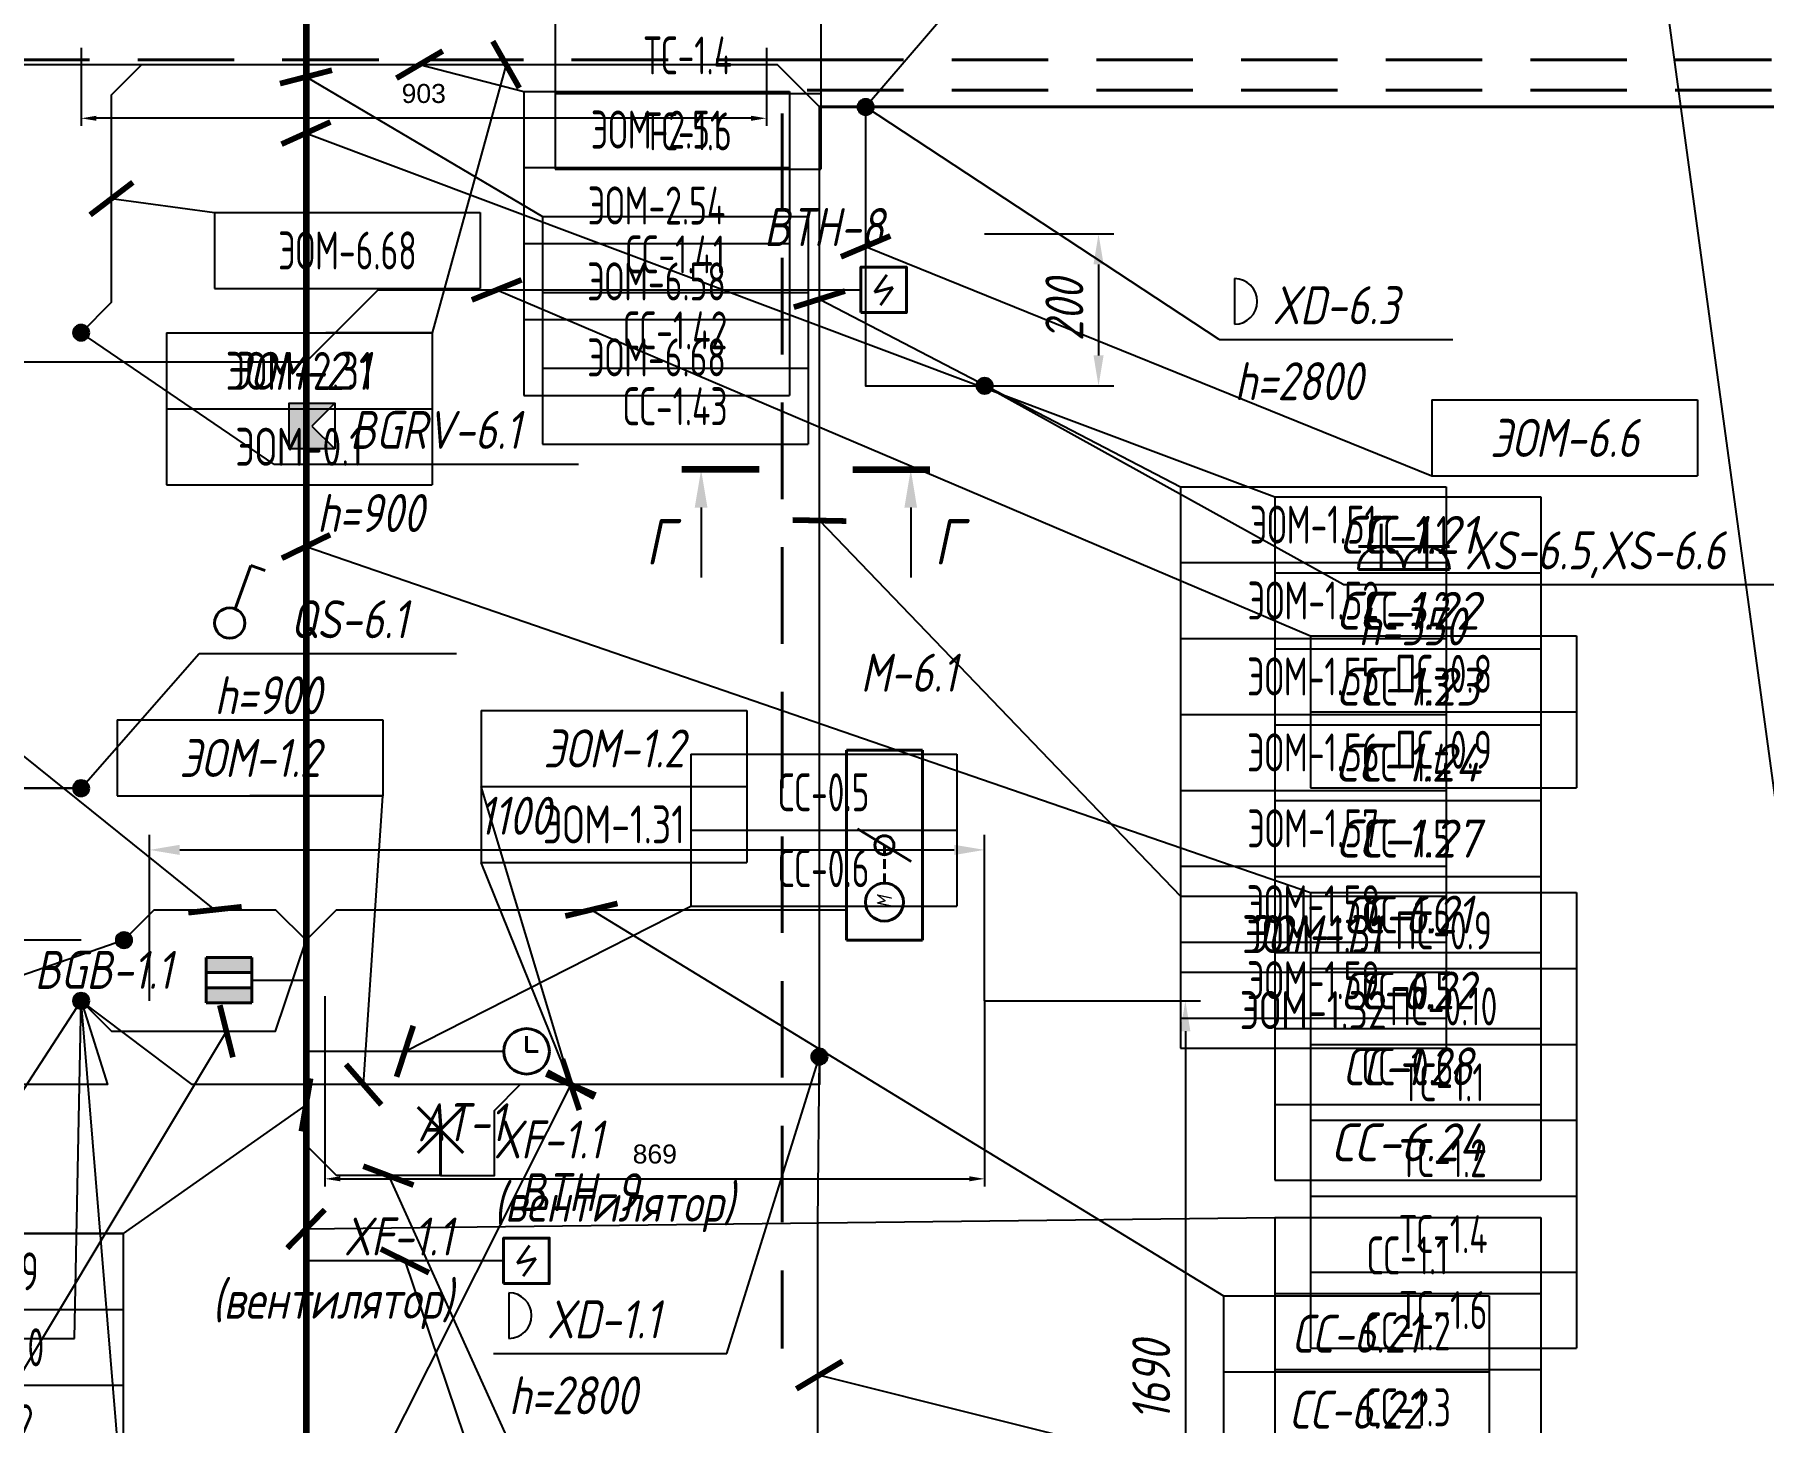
# Model space of a CAD drawing. Header units: millimetres. Extents: x -8189 to 16488, y -6763 to 17206.
# Drawn here: x 6650 to 8927, y 6955 to 8783 of the extents above; entities that cross this region are included whole.
import ezdxf
from ezdxf.enums import TextEntityAlignment as Align

# ---------------------------------------------------------------- set-up
doc = ezdxf.new("R2010")
doc.units = ezdxf.units.MM
doc.linetypes.add('DASHED', pattern=[19.05, 12.7, -6.35])
for name, color, linetype in [('02 Розетки', 7, 'Continuous'), ('03 Стационарное ЭО', 7, 'Continuous'), ('04 Освещение', 7, 'Continuous'), ('05 Слаботочка', 7, 'Continuous'), ('06 Авт-ка климата', 7, 'Continuous'), ('07 Авт-ка общая', 7, 'Continuous'), ('08 Пож. и техн. сигн.', 7, 'Continuous'), ('10 Привязка', 7, 'Continuous'), ('12 Трассы и коробки 220', 7, 'Continuous'), ('13 Трассы и коробки слаботочки', 7, 'Continuous'), ('14 Лотки', 7, 'Continuous')]:
    doc.layers.add(name, color=color, linetype=linetype)
doc.layers.add('11 Привязка размеры', color=7, linetype='Continuous', plot=False)
doc.styles.add('GOST typeA', font='GOST_A.TTF')
doc.styles.get("Standard").update_dxf_attribs({"font": 'arial.ttf'})
doc.styles.add('ГОСТ-ISOCPEUR', font='isocpeui.ttf', dxfattribs={"width": 0.8})
doc.linetypes.add('220V_LINE', pattern='A,0.2,-0.05,["~220V",Standard,S=0.1,R=0,X=0,Y=-0.05],-0.4,0.1', length=0.75)
doc.dimstyles.new('ISO-25', dxfattribs={"dimtxt": 2.5, "dimasz": 2.5, "dimexe": 1.25, "dimexo": 0.625, "dimtad": 1, "dimtxsty": 'Standard', "dimcen": 2.5, "dimadec": 0, "dimazin": 0, "dimtfac": 1, "dimtmove": 0, "dimatfit": 3, "dimfxl": 1, "dimarcsym": 0})

# ---------------------------------------------------------------- blocks, each defined once
blk = doc.blocks.new('*D72')
at = {"layer": '11 Привязка размеры', "color": 0, "lineweight": -2}
for p, q in [((7901.2, 7510.1), (8185.6, 7510.1)), ((8165.6, 7470.1), (8165.6, 5860.1)), ((7901.2, 5820.1), (8185.6, 5820.1))]:
    blk.add_line(p, q, dxfattribs=at)
at = {"layer": '11 Привязка размеры', "color": 0}
for points in [[(8172.2, 7470.1), (8158.9, 7470.1), (8165.6, 7510.1)], [(8158.9, 5860.1), (8172.2, 5860.1), (8165.6, 5820.1)]]:
    blk.add_solid(points, dxfattribs=at)
at = {"layer": 'Defpoints', "color": 0}
for p in [(7901.2, 7510.1), (7901.2, 5820.1), (8165.6, 5820.1)]:
    blk.add_point(p, dxfattribs=at)
at = {"layer": '11 Привязка размеры', "color": 0, "insert": (8120.6, 7010.1), "char_height": 50, "attachment_point": 5, "rotation": 90, "style": 'ГОСТ-ISOCPEUR'}
blk.add_mtext('1690', dxfattribs=at)
blk = doc.blocks.new('*D73')
at = {"layer": '11 Привязка размеры', "color": 0, "lineweight": -2}
for p, q in [((7901.2, 8520.1), (8071.2, 8520.1)), ((8051.2, 8480.1), (8051.2, 8360.1)), ((7901.2, 8320.1), (8071.2, 8320.1))]:
    blk.add_line(p, q, dxfattribs=at)
at = {"layer": '11 Привязка размеры', "color": 0}
for points in [[(8057.9, 8480.1), (8044.6, 8480.1), (8051.2, 8520.1)], [(8044.6, 8360.1), (8057.9, 8360.1), (8051.2, 8320.1)]]:
    blk.add_solid(points, dxfattribs=at)
at = {"layer": 'Defpoints', "color": 0}
for p in [(7901.2, 8520.1), (7901.2, 8320.1), (8051.2, 8320.1)]:
    blk.add_point(p, dxfattribs=at)
at = {"layer": '11 Привязка размеры', "color": 0, "insert": (8006.2, 8420.1), "char_height": 50, "attachment_point": 5, "rotation": 90, "style": 'ГОСТ-ISOCPEUR'}
blk.add_mtext('200', dxfattribs=at)
blk = doc.blocks.new('дроссель d100')
at = {"color": 0, "lineweight": -2}
for p, q in [((0, 0), (0, 100)), ((0, 100), (250, 100)), ((250, 100), (250, 0)), ((103.4, 14.7), (146.6, 85.3)), ((250, 0), (0, 0))]:
    blk.add_line(p, q, dxfattribs=at)
at = {"color": 0, "linetype": 'DASHED', "lineweight": -2}
blk.add_line((75, 50), (125, 50), dxfattribs=at)
at = {"color": 0, "lineweight": -2}
for centre, radius in [((50, 50), 25), ((125, 50), 12.5)]:
    blk.add_circle(centre, radius, dxfattribs=at)
at = {"color": 0, "lineweight": -2, "style": 'ГОСТ-ISOCPEUR', "width": 0.8}
blk.add_text('M', height=20, dxfattribs=at).set_placement((50, 50), align=Align.MIDDLE_CENTER)
blk = doc.blocks.new('дымовой')
at = {"color": 0, "lineweight": -2}
for p, q in [((-1.3, 2.5), (-2.11, 1.35)), ((-2.11, 1.35), (-0.89, 1.65)), ((-0.89, 1.65), (-1.71, 0.5))]:
    blk.add_line(p, q, dxfattribs=at)
blk.add_lwpolyline([(-3, 0), (-3, 3), (0, 3), (0, 0)], close=True, dxfattribs=at)
blk = doc.blocks.new('часы')
at = {"color": 0, "lineweight": -2}
for q in [(9893.5, 982.52), (9894.25, 981.52)]:
    blk.add_line((9893.5, 981.52), q, dxfattribs=at)
blk.add_circle((9893.5, 981.52), 1.5, dxfattribs=at)
blk = doc.blocks.new('геркон')
at = {"lineweight": -2}
for points in [[(3, 2), (3, 3), (0, 3), (0, 2)], [(3, 0), (3, 1), (0, 1), (0, 0)]]:
    blk.add_hatch(color=0, dxfattribs=at).paths.add_polyline_path(points)
at = {"color": 0, "lineweight": -2}
for p, q in [((0, 0), (0, 3)), ((0, 3), (3, 3)), ((3, 3), (3, 0)), ((0, 2), (3, 2)), ((0, 1), (3, 1)), ((3, 0), (0, 0))]:
    blk.add_line(p, q, dxfattribs=at)
blk = doc.blocks.new('стац. точка')
at = {"color": 0, "lineweight": -2}
for p, q in [((-1.5, 1.5), (1.5, -1.5)), ((1.5, 1.5), (-1.5, -1.5)), ((0, 0), (0, -3))]:
    blk.add_line(p, q, dxfattribs=at)
blk = doc.blocks.new('*D119')
at = {"layer": '11 Привязка размеры', "color": 0, "lineweight": -2}
for p, q in [((6801.2, 7510.1), (6801.2, 7728.9)), ((7901.2, 7510.1), (7901.2, 7728.9)), ((6841.2, 7708.9), (7861.2, 7708.9))]:
    blk.add_line(p, q, dxfattribs=at)
at = {"layer": '11 Привязка размеры', "color": 0}
for points in [[(6841.2, 7715.6), (6841.2, 7702.2), (6801.2, 7708.9)], [(7861.2, 7702.2), (7861.2, 7715.6), (7901.2, 7708.9)]]:
    blk.add_solid(points, dxfattribs=at)
at = {"layer": 'Defpoints', "color": 0}
for p in [(7901.2, 7708.9), (6801.2, 7510.1), (7901.2, 7510.1)]:
    blk.add_point(p, dxfattribs=at)
at = {"layer": '11 Привязка размеры', "color": 0, "insert": (7282.3, 7753.9), "char_height": 50, "attachment_point": 5, "style": 'ГОСТ-ISOCPEUR'}
blk.add_mtext('1100', dxfattribs=at)
blk = doc.blocks.new('кнопка 1')
at = {"color": 0, "lineweight": -2}
for p, q in [((0.35, 0.94), (1.39, 3.78)), ((1.39, 3.78), (2.34, 3.45))]:
    blk.add_line(p, q, dxfattribs=at)
blk.add_circle((0, 0), 1, dxfattribs=at)
blk = doc.blocks.new('розетка скрытая трехполюсная')
at = {"color": 0, "lineweight": -2}
for p, q in [((0, 0), (0, 3)), ((-1.5, 1.5), (1.5, 1.5)), ((-1.5, 0), (1.5, 0))]:
    blk.add_line(p, q, dxfattribs=at)
blk.add_arc((0, 0), 1.5, 0, 180, dxfattribs=at)
blk = doc.blocks.new('*D121')
at = {"layer": '11 Привязка размеры', "color": 0, "lineweight": -2}
for p, q in [((6711.2, 7790.1), (6558.7, 7790.1)), ((6578.7, 7750.1), (6578.7, 7630.1)), ((6711.2, 7590.1), (6558.7, 7590.1))]:
    blk.add_line(p, q, dxfattribs=at)
at = {"layer": '11 Привязка размеры', "color": 0}
for points in [[(6585.3, 7750.1), (6572, 7750.1), (6578.7, 7790.1)], [(6572, 7630.1), (6585.3, 7630.1), (6578.7, 7590.1)]]:
    blk.add_solid(points, dxfattribs=at)
at = {"layer": 'Defpoints', "color": 0}
for p in [(6711.2, 7790.1), (6578.7, 7590.1), (6711.2, 7590.1)]:
    blk.add_point(p, dxfattribs=at)
at = {"layer": '11 Привязка размеры', "color": 0, "insert": (6533.7, 7690.1), "char_height": 50, "attachment_point": 5, "rotation": 90, "style": 'ГОСТ-ISOCPEUR'}
blk.add_mtext('200', dxfattribs=at)
blk = doc.blocks.new('коробка коммутационная')
at = {"color": 0}
blk.add_line((0, 3), (0, 0), dxfattribs=at)
blk.add_arc((0, 1.5), 1.5, 270, 90, dxfattribs=at)
blk = doc.blocks.new('*T189')
at = {"layer": '02 Розетки', "color": 0, "lineweight": -2}
for p, q in [((0, 0), (350, 0)), ((0, 0), (0, -100)), ((350, 0), (350, -100)), ((0, -100), (350, -100))]:
    blk.add_line(p, q, dxfattribs=at)
at = {"layer": '02 Розетки', "color": 0, "insert": (175, -50), "char_height": 50, "width": 330, "attachment_point": 5, "style": 'ГОСТ-ISOCPEUR'}
blk.add_mtext('{ЭОМ-1.2}', dxfattribs=at)
blk = doc.blocks.new('*T190')
at = {"layer": '02 Розетки', "color": 0, "lineweight": -2}
for p, q in [((0, 0), (350, 0)), ((0, 0), (0, -100)), ((350, 0), (350, -100)), ((0, -100), (350, -100))]:
    blk.add_line(p, q, dxfattribs=at)
at = {"layer": '02 Розетки', "color": 0, "insert": (175, -50), "char_height": 50, "width": 330, "attachment_point": 5, "style": 'ГОСТ-ISOCPEUR'}
blk.add_mtext('{ЭОМ-1.2}', dxfattribs=at)
blk = doc.blocks.new('*T203')
at = {"layer": '02 Розетки', "color": 0, "lineweight": -2}
for p, q in [((0, 0), (350, 0)), ((0, 0), (0, -100)), ((350, 0), (350, -100)), ((0, -100), (350, -100))]:
    blk.add_line(p, q, dxfattribs=at)
at = {"layer": '02 Розетки', "color": 0, "insert": (175, -50), "char_height": 50, "width": 330, "attachment_point": 5, "style": 'ГОСТ-ISOCPEUR'}
blk.add_mtext('{ЭОМ-1.1}', dxfattribs=at)
blk = doc.blocks.new('*T204')
at = {"layer": '02 Розетки', "color": 0, "lineweight": -2}
for p, q in [((0, 0), (350, 0)), ((0, 0), (0, -100)), ((350, 0), (350, -100)), ((0, -100), (350, -100))]:
    blk.add_line(p, q, dxfattribs=at)
at = {"layer": '02 Розетки', "color": 0, "insert": (175, -50), "char_height": 50, "width": 330, "attachment_point": 5, "style": 'ГОСТ-ISOCPEUR'}
blk.add_mtext('ЭОМ-2.1', dxfattribs=at)
blk = doc.blocks.new('*T227')
at = {"layer": '02 Розетки', "color": 0, "lineweight": -2}
for p, q in [((0, 0), (350, 0)), ((0, 0), (0, -100)), ((350, 0), (350, -100)), ((0, -100), (350, -100))]:
    blk.add_line(p, q, dxfattribs=at)
at = {"layer": '02 Розетки', "color": 0, "insert": (175, -50), "char_height": 50, "width": 330, "attachment_point": 5, "style": 'ГОСТ-ISOCPEUR'}
blk.add_mtext('{ЭОМ-6.6}', dxfattribs=at)
blk = doc.blocks.new('*T257')
at = {"layer": '03 Стационарное ЭО', "color": 0, "lineweight": -2}
for p, q in [((0, 0), (350, 0)), ((0, 0), (0, -100)), ((350, 0), (350, -100)), ((0, -100), (350, -100))]:
    blk.add_line(p, q, dxfattribs=at)
at = {"layer": '03 Стационарное ЭО', "color": 0, "insert": (175, -50), "char_height": 50, "width": 330, "attachment_point": 5, "style": 'GOST typeA'}
blk.add_mtext('{\\W0.9;ЭОМ-1.31}', dxfattribs=at)
blk = doc.blocks.new('*T271')
at = {"layer": '03 Стационарное ЭО', "color": 0, "lineweight": -2}
for p, q in [((0, 0), (350, 0)), ((0, 0), (0, -200)), ((350, 0), (350, -200)), ((0, -100), (350, -100)), ((0, -200), (350, -200))]:
    blk.add_line(p, q, dxfattribs=at)
at = {"layer": '03 Стационарное ЭО', "color": 0, "char_height": 50, "width": 330, "attachment_point": 5, "style": 'GOST typeA'}
for s, insert in [('{\\W0.9;ЭОМ-1.31}', (175, -50)), ('{\\W0.9;ЭОМ-1.32}', (175, -150))]:
    blk.add_mtext(s, dxfattribs=dict(at, insert=insert))
blk = doc.blocks.new('*T272')
at = {"layer": '03 Стационарное ЭО', "color": 0, "lineweight": -2}
for p, q in [((0, 0), (350, 0)), ((0, 0), (0, -200)), ((350, 0), (350, -200)), ((0, -100), (350, -100)), ((0, -200), (350, -200))]:
    blk.add_line(p, q, dxfattribs=at)
at = {"layer": '03 Стационарное ЭО', "color": 0, "char_height": 50, "width": 330, "attachment_point": 5, "style": 'GOST typeA'}
for s, insert in [('{\\W0.9;ЭОМ-2.31}', (175, -50)), ('{\\W0.9;ЭОМ-0.1}', (175, -150))]:
    blk.add_mtext(s, dxfattribs=dict(at, insert=insert))
blk = doc.blocks.new('*T337')
at = {"layer": '04 Освещение', "color": 0, "lineweight": -2}
for p, q in [((0, 0), (350, 0)), ((0, 0), (0, -700)), ((350, 0), (350, -700)), ((0, -100), (350, -100)), ((0, -200), (350, -200)), ((0, -300), (350, -300)), ((0, -400), (350, -400)), ((0, -500), (350, -500)), ((0, -600), (350, -600)), ((0, -700), (350, -700))]:
    blk.add_line(p, q, dxfattribs=at)
at = {"layer": '04 Освещение', "color": 0, "char_height": 50, "width": 330, "attachment_point": 5, "style": 'GOST typeA'}
for s, insert in [('{\\W0.8;ЭОМ-1.51}', (175, -50)), ('{\\W0.8;ЭОМ-1.52}', (175, -150)), ('{\\W0.8;ЭОМ-1.55}', (175, -250)), ('{\\W0.8;ЭОМ-1.56}', (175, -350)), ('{\\W0.8;ЭОМ-1.57}', (175, -450)), ('{\\W0.8;ЭОМ-1.58}', (175, -550)), ('{\\W0.8;ЭОМ-1.59}', (175, -650))]:
    blk.add_mtext(s, dxfattribs=dict(at, insert=insert))
blk = doc.blocks.new('*T338')
at = {"layer": '04 Освещение', "color": 0, "lineweight": -2}
for p, q in [((0, 0), (350, 0)), ((0, 0), (0, -400)), ((350, 0), (350, -400)), ((0, -100), (350, -100)), ((0, -200), (350, -200)), ((0, -300), (350, -300)), ((0, -400), (350, -400))]:
    blk.add_line(p, q, dxfattribs=at)
at = {"layer": '04 Освещение', "color": 0, "char_height": 50, "width": 330, "attachment_point": 5, "style": 'GOST typeA'}
for s, insert in [('{\\W0.8;ЭОМ-2.51}', (175, -50)), ('{\\W0.8;ЭОМ-2.54}', (175, -150)), ('{\\W0.8;ЭОМ-6.58}', (175, -250)), ('{\\W0.8;ЭОМ-6.68}', (175, -350))]:
    blk.add_mtext(s, dxfattribs=dict(at, insert=insert))
blk = doc.blocks.new('Охранный датчик')
blk.add_hatch(color=0).paths.add_polyline_path([(3, 3), (0, 3), (0, 0), (3, 0), (1.5, 1.5)])
at = {"color": 0}
for p, q in [((3, 3), (1.5, 1.5)), ((1.5, 1.5), (3, 0))]:
    blk.add_line(p, q, dxfattribs=at)
blk.add_lwpolyline([(3, 0), (0, 0), (0, 3), (3, 3)], close=True, dxfattribs=at)
blk = doc.blocks.new('*T429')
at = {"layer": '04 Освещение', "color": 0, "lineweight": -2}
for p, q in [((0, 0), (350, 0)), ((0, 0), (0, -100)), ((350, 0), (350, -100)), ((0, -100), (350, -100))]:
    blk.add_line(p, q, dxfattribs=at)
at = {"layer": '04 Освещение', "color": 0, "insert": (175, -50), "char_height": 50, "width": 330, "attachment_point": 5, "style": 'GOST typeA'}
blk.add_mtext('{\\W0.8;ЭОМ-6.68}', dxfattribs=at)
blk = doc.blocks.new('*T445')
at = {"layer": '07 Авт-ка общая', "color": 0, "lineweight": -2}
for p, q in [((0, 0), (350, 0)), ((0, 0), (0, -300)), ((350, 0), (350, -300)), ((0, -100), (350, -100)), ((0, -200), (350, -200)), ((0, -300), (350, -300))]:
    blk.add_line(p, q, dxfattribs=at)
at = {"layer": '07 Авт-ка общая', "color": 0, "char_height": 50, "width": 330, "attachment_point": 5, "style": 'GOST typeA'}
for s, insert in [('{\\W0.8;СС-1.41}', (175, -50)), ('{\\W0.8;СС-1.42}', (175, -150)), ('{\\W0.8;СС-1.43}', (175, -250))]:
    blk.add_mtext(s, dxfattribs=dict(at, insert=insert))
blk = doc.blocks.new('*T521')
at = {"layer": '06 Авт-ка климата', "color": 0, "lineweight": -2}
for p, q in [((0, 0), (350, 0)), ((0, 0), (0, -900)), ((350, 0), (350, -900)), ((0, -100), (350, -100)), ((0, -200), (350, -200)), ((0, -300), (350, -300)), ((0, -400), (350, -400)), ((0, -500), (350, -500)), ((0, -600), (350, -600)), ((0, -700), (350, -700)), ((0, -800), (350, -800)), ((0, -900), (350, -900))]:
    blk.add_line(p, q, dxfattribs=at)
at = {"layer": '06 Авт-ка климата', "color": 0, "char_height": 50, "width": 330, "attachment_point": 5, "style": 'ГОСТ-ISOCPEUR'}
for s, insert in [('{\\W0.9;СС-1.21}', (175, -50)), ('{\\W0.9;СС-1.22}', (175, -150)), ('{\\W0.9;СС-1.23}', (175, -250)), ('{\\W0.9;СС-1.24}', (175, -350)), ('{\\W0.9;СС-1.27}', (175, -450)), ('{СС-6.21}', (175, -550)), ('{СС-6.22}', (175, -650)), ('{СС-1.28}', (175, -750)), ('{\\W0.9;СС-6.24}', (175, -850))]:
    blk.add_mtext(s, dxfattribs=dict(at, insert=insert))
blk = doc.blocks.new('*T602')
at = {"layer": '06 Авт-ка климата', "color": 0, "lineweight": -2}
for p, q in [((0, 0), (350, 0)), ((0, 0), (0, -200)), ((350, 0), (350, -200)), ((0, -100), (350, -100)), ((0, -200), (350, -200))]:
    blk.add_line(p, q, dxfattribs=at)
at = {"layer": '06 Авт-ка климата', "color": 0, "char_height": 50, "width": 330, "attachment_point": 5, "style": 'ГОСТ-ISOCPEUR'}
for s, insert in [('{СС-6.21}', (175, -50)), ('{СС-6.22}', (175, -150))]:
    blk.add_mtext(s, dxfattribs=dict(at, insert=insert))
blk = doc.blocks.new('*T622')
at = {"layer": '05 Слаботочка', "color": 0, "lineweight": -2}
for p, q in [((0, 0), (350, 0)), ((0, 0), (0, -800)), ((350, 0), (350, -800)), ((0, -100), (350, -100)), ((0, -200), (350, -200)), ((0, -300), (350, -300)), ((0, -400), (350, -400)), ((0, -500), (350, -500)), ((0, -600), (350, -600)), ((0, -700), (350, -700)), ((0, -800), (350, -800))]:
    blk.add_line(p, q, dxfattribs=at)
at = {"layer": '05 Слаботочка', "color": 0, "char_height": 50, "width": 330, "attachment_point": 5, "style": 'GOST typeA'}
for s, insert in [('{\\W0.8;СС-1.1}', (175, -50)), ('{\\W0.8;СС-1.2}', (175, -150)), ('{\\W0.8;СС-1.3}', (175, -250)), ('{\\W0.8;СС-1.4}', (175, -350)), ('{\\W0.8;СС-1.5}', (175, -450)), ('{\\W0.8;СС-1.6}', (175, -550)), ('{\\W0.8;СС-0.5}', (175, -650)), ('{\\W0.8;СС-0.6}', (175, -750))]:
    blk.add_mtext(s, dxfattribs=dict(at, insert=insert))
blk = doc.blocks.new('*T623')
at = {"layer": '05 Слаботочка', "color": 0, "lineweight": -2}
for p, q in [((0, 0), (350, 0)), ((0, 0), (0, -600)), ((350, 0), (350, -600)), ((0, -100), (350, -100)), ((0, -200), (350, -200)), ((0, -300), (350, -300)), ((0, -400), (350, -400)), ((0, -500), (350, -500)), ((0, -600), (350, -600))]:
    blk.add_line(p, q, dxfattribs=at)
at = {"layer": '05 Слаботочка', "color": 0, "char_height": 50, "width": 330, "attachment_point": 5, "style": 'GOST typeA'}
for s, insert in [('{\\W0.8;СС-1.1}', (175, -50)), ('{\\W0.8;СС-1.2}', (175, -150)), ('{\\W0.8;СС-1.3}', (175, -250)), ('{\\W0.8;СС-1.4}', (175, -350)), ('{\\W0.8;СС-1.5}', (175, -450)), ('{\\W0.8;СС-1.6}', (175, -550))]:
    blk.add_mtext(s, dxfattribs=dict(at, insert=insert))
blk = doc.blocks.new('*T674')
at = {"layer": '05 Слаботочка', "color": 0, "lineweight": -2}
for p, q in [((0, 0), (350, 0)), ((0, 0), (0, -200)), ((350, 0), (350, -200)), ((0, -100), (350, -100)), ((0, -200), (350, -200))]:
    blk.add_line(p, q, dxfattribs=at)
at = {"layer": '05 Слаботочка', "color": 0, "char_height": 50, "width": 330, "attachment_point": 5, "style": 'GOST typeA'}
for s, insert in [('{\\W0.8;СС-0.5}', (175, -50)), ('{\\W0.8;СС-0.6}', (175, -150))]:
    blk.add_mtext(s, dxfattribs=dict(at, insert=insert))
blk = doc.blocks.new('*T707')
at = {"layer": '08 Пож. и техн. сигн.', "color": 0, "lineweight": -2}
for p, q in [((0, 0), (350, 0)), ((0, 0), (0, -500)), ((350, 0), (350, -500)), ((0, -100), (350, -100)), ((0, -200), (350, -200)), ((0, -300), (350, -300)), ((0, -400), (350, -400)), ((0, -500), (350, -500))]:
    blk.add_line(p, q, dxfattribs=at)
at = {"layer": '08 Пож. и техн. сигн.', "color": 0, "char_height": 50, "width": 330, "attachment_point": 5, "style": 'GOST typeA'}
for s, insert in [('{\\W0.8;ПС-0.10}', (175, -50)), ('{\\W0.8;ТС-1.1}', (175, -150)), ('{\\W0.8;ТС-1.2}', (175, -250)), ('{\\W0.8;ТС-1.4}', (175, -350)), ('{\\W0.8;ТС-1.6}', (175, -450))]:
    blk.add_mtext(s, dxfattribs=dict(at, insert=insert))
blk = doc.blocks.new('*T756')
at = {"layer": '08 Пож. и техн. сигн.', "color": 0, "lineweight": -2}
for p, q in [((0, 0), (350, 0)), ((0, 0), (0, -200)), ((350, 0), (350, -200)), ((0, -100), (350, -100)), ((0, -200), (350, -200))]:
    blk.add_line(p, q, dxfattribs=at)
at = {"layer": '08 Пож. и техн. сигн.', "color": 0, "char_height": 50, "width": 330, "attachment_point": 5, "style": 'GOST typeA'}
for s, insert in [('{\\W0.8;ПС-0.8}', (175, -50)), ('{\\W0.8;ПС-0.9}', (175, -150))]:
    blk.add_mtext(s, dxfattribs=dict(at, insert=insert))
blk = doc.blocks.new('*T757')
at = {"layer": '08 Пож. и техн. сигн.', "color": 0, "lineweight": -2}
for p, q in [((0, 0), (350, 0)), ((0, 0), (0, -600)), ((350, 0), (350, -600)), ((0, -100), (350, -100)), ((0, -200), (350, -200)), ((0, -300), (350, -300)), ((0, -400), (350, -400)), ((0, -500), (350, -500)), ((0, -600), (350, -600))]:
    blk.add_line(p, q, dxfattribs=at)
at = {"layer": '08 Пож. и техн. сигн.', "color": 0, "char_height": 50, "width": 330, "attachment_point": 5, "style": 'GOST typeA'}
for s, insert in [('{\\W0.8;ПС-0.9}', (175, -50)), ('{\\W0.8;ПС-0.10}', (175, -150)), ('{\\W0.8;ТС-1.1}', (175, -250)), ('{\\W0.8;ТС-1.2}', (175, -350)), ('{\\W0.8;ТС-1.4}', (175, -450)), ('{\\W0.8;ТС-1.6}', (175, -550))]:
    blk.add_mtext(s, dxfattribs=dict(at, insert=insert))
blk = doc.blocks.new('*T758')
at = {"layer": '08 Пож. и техн. сигн.', "color": 0, "lineweight": -2}
for p, q in [((0, 0), (350, 0)), ((0, 0), (0, -500)), ((350, 0), (350, -500)), ((0, -100), (350, -100)), ((0, -200), (350, -200)), ((0, -300), (350, -300)), ((0, -400), (350, -400)), ((0, -500), (350, -500))]:
    blk.add_line(p, q, dxfattribs=at)
at = {"layer": '08 Пож. и техн. сигн.', "color": 0, "char_height": 50, "width": 330, "attachment_point": 5, "style": 'GOST typeA'}
for s, insert in [('{\\W0.8;ПС-0.9}', (175, -50)), ('{\\W0.8;ПС-0.10}', (175, -150)), ('{\\W0.8;ТС-1.2}', (175, -250)), ('{\\W0.8;ТС-1.4}', (175, -350)), ('{\\W0.8;ТС-1.6}', (175, -450))]:
    blk.add_mtext(s, dxfattribs=dict(at, insert=insert))
blk = doc.blocks.new('*D802')
at = {"layer": '14 Лотки', "color": 0, "lineweight": -2}
for p, q in [((6711.2, 8765.1), (6711.2, 8662.5)), ((7613.7, 8765.1), (7613.7, 8662.5)), ((7593.7, 8672.5), (6731.2, 8672.5))]:
    blk.add_line(p, q, dxfattribs=at)
at = {"layer": '14 Лотки', "color": 0}
for points in [[(6731.2, 8675.8), (6731.2, 8669.2), (6711.2, 8672.5)], [(7593.7, 8669.2), (7593.7, 8675.8), (7613.7, 8672.5)]]:
    blk.add_solid(points, dxfattribs=at)
at = {"layer": 'Defpoints', "color": 0}
for p in [(6711.2, 8765.1), (7613.7, 8765.1), (6711.2, 8672.5)]:
    blk.add_point(p, dxfattribs=at)
at = {"layer": '14 Лотки', "color": 0, "insert": (7162.5, 8705), "char_height": 25, "attachment_point": 5}
blk.add_mtext('903', dxfattribs=at)
blk = doc.blocks.new('*D821')
at = {"layer": '14 Лотки', "color": 0, "lineweight": -2}
for p, q in [((7032.4, 7516.2), (7032.4, 7265.7)), ((7901.2, 7510.1), (7901.2, 7265.7)), ((7052.4, 7275.7), (7881.2, 7275.7))]:
    blk.add_line(p, q, dxfattribs=at)
at = {"layer": '14 Лотки', "color": 0}
for points in [[(7052.4, 7279), (7052.4, 7272.4), (7032.4, 7275.7)], [(7881.2, 7272.4), (7881.2, 7279), (7901.2, 7275.7)]]:
    blk.add_solid(points, dxfattribs=at)
at = {"layer": 'Defpoints', "color": 0}
for p in [(7032.4, 7516.2), (7901.2, 7510.1), (7901.2, 7275.7)]:
    blk.add_point(p, dxfattribs=at)
at = {"layer": '14 Лотки', "color": 0, "insert": (7466.8, 7308.2), "char_height": 25, "attachment_point": 5}
blk.add_mtext('869', dxfattribs=at)

msp = doc.modelspace()

# ---------------------------------------------------------------- hatches: boundary and pattern name
at = {"layer": '02 Розетки'}
msp.add_hatch(color=256, dxfattribs=at).paths.add_polyline_path([(7891.2, 8320.1, 1), (7911.2, 8320.1, 1)])
at = {"layer": '04 Освещение'}
for points in [[(6701.2, 8390.1, 1), (6721.2, 8390.1, 1)], [(6701.2, 7790.1, 1), (6721.2, 7790.1, 1)]]:
    msp.add_hatch(color=256, dxfattribs=at).paths.add_polyline_path(points)
at = {"layer": '06 Авт-ка климата'}
msp.add_hatch(color=256, dxfattribs=at).paths.add_polyline_path([(6757.6, 7590.1, 1), (6777.6, 7590.1, 1)])
at = {"layer": '10 Привязка'}
msp.add_hatch(color=256, dxfattribs=at).paths.add_polyline_path([(6701.2, 7510.1, 1), (6721.2, 7510.1, 1)])
at = {"layer": '12 Трассы и коробки 220'}
for points in [[(7734.5, 8687.4, 1), (7754.5, 8687.4, 1)], [(7673.6, 7436.6, 1), (7693.6, 7436.6, 1)]]:
    msp.add_hatch(color=256, dxfattribs=at).paths.add_polyline_path(points)

# ---------------------------------------------------------------- linework, layer by layer
at = {"layer": '02 Розетки'}
for q in [(7901.2, 8320.1), (9003.4, 8058.4)]:
    msp.add_line((8373.4, 8058.4), q, dxfattribs=at)
at = {"layer": '02 Розетки', "linetype": '220V_LINE', "ltscale": 200, "flags": 128}
msp.add_lwpolyline([(7744.5, 8687.4), (7744.5, 8320.1), (7901.2, 8320.1)], dxfattribs=at)
at = {"layer": '02 Розетки', "lineweight": 40}
msp.add_circle((7901.2, 8320.1), 10, dxfattribs=at)
at = {"layer": '03 Стационарное ЭО', "color": 7, "linetype": '220V_LINE', "ltscale": 200, "flags": 128}
msp.add_lwpolyline([(7184.5, 7279.9), (7255.5, 7279.9), (7255.5, 7365.6), (7289.3, 7399.8)], dxfattribs=at)
at = {"layer": '04 Освещение'}
for p, q in [((6965.2, 8217.1), (6711.2, 8390.1)), ((6965.2, 8217.1), (7366.3, 8217.1)), ((6711.2, 7790.1), (6866.9, 7967.7)), ((6866.9, 7967.7), (7205.7, 7967.7)), ((6702.6, 7065.6), (6711.2, 7510.1)), ((6272.6, 7065.6), (6702.6, 7065.6))]:
    msp.add_line(p, q, dxfattribs=at)
at = {"layer": '04 Освещение', "linetype": '220V_LINE', "ltscale": 200, "flags": 128}
for points in [[(6711.2, 8390.1), (6751.2, 8430.1), (6751.2, 8703.2), (6791.2, 8743.2)], [(6631.2, 7990.4), (6591.2, 7877.3), (6591.2, 7790.1), (6711.2, 7790.1)]]:
    msp.add_lwpolyline(points, dxfattribs=at)
at = {"layer": '04 Освещение', "lineweight": 40}
for centre in [(6711.2, 8390.1), (6711.2, 7790.1)]:
    msp.add_circle(centre, 10, dxfattribs=at)
at = {"layer": '05 Слаботочка'}
msp.add_lwpolyline([(7268, 7443.6), (7007.4, 7443.6)], dxfattribs=at)
at = {"layer": '06 Авт-ка климата'}
for p, q in [((6767.6, 7590.1), (5894, 7288)), ((6539.6, 7245.8), (6711.2, 7510.1))]:
    msp.add_line(p, q, dxfattribs=at)
at = {"layer": '06 Авт-ка климата', "linetype": 'DASHED', "lineweight": 40, "ltscale": 10}
msp.add_lwpolyline([(13128.5, 8749.7), (7674.7, 8749.7), (6536.9, 8749.7)], dxfattribs=at)
at = {"layer": '06 Авт-ка климата', "linetype": 'DASHED', "lineweight": 40, "ltscale": 10, "flags": 128}
msp.add_lwpolyline([(13128.5, 8709.7), (7634.7, 8709.7), (7634.7, 7052)], dxfattribs=at)
at = {"layer": '06 Авт-ка климата'}
for points in [[(6767.6, 7590.1), (6807.6, 7630.1), (6967.4, 7630.1), (7007.4, 7590.1)], [(7007.4, 7590.1), (7047.4, 7630.1), (7719.2, 7630.1)], [(6711.2, 7510.1), (6751.2, 7470.1), (6967.4, 7470.1), (6967.4, 7470.1), (7007.4, 7590.1)], [(7184.5, 7279.9), (7047.4, 7279.9), (7007.4, 7319.9)]]:
    msp.add_lwpolyline(points, dxfattribs=at)
at = {"layer": '06 Авт-ка климата', "lineweight": 40}
msp.add_circle((6767.6, 7590.1), 10, dxfattribs=at)
at = {"layer": '08 Пож. и техн. сигн.'}
msp.add_line((6936, 7537.4), (7007.4, 7537.4), dxfattribs=at)
at = {"layer": '08 Пож. и техн. сигн.', "color": 1}
for points in [[(7007.4, 8351.6), (7102.3, 8446.5), (7738.2, 8446.5)], [(5787.8, 8351.6), (7007.4, 8351.6)], [(7267.7, 7167.7), (7007.4, 7167.7)]]:
    msp.add_lwpolyline(points, dxfattribs=at)
at = {"layer": '10 Привязка', "lineweight": 40}
msp.add_circle((6711.2, 7510.1), 10, dxfattribs=at)
at = {"layer": '12 Трассы и коробки 220'}
for p, q in [((8210.3, 8381.3), (7744.5, 8687.4)), ((8210.3, 8381.3), (8517.7, 8381.3)), ((7527.8, 8159.8), (7527.8, 8067.7)), ((7803.9, 8159.8), (7803.9, 8067.7)), ((6765.7, 6852.1), (6711.2, 7510.1)), ((7561.8, 7045.6), (7683.6, 7436.6)), ((7254.5, 7045.6), (7561.8, 7045.6))]:
    msp.add_line(p, q, dxfattribs=at)
at = {"layer": '12 Трассы и коробки 220', "lineweight": 100}
for p, q in [((7604.2, 8209.8), (7502.6, 8209.8)), ((7727.5, 8209.8), (7829, 8209.8))]:
    msp.add_line(p, q, dxfattribs=at)
at = {"layer": '12 Трассы и коробки 220', "linetype": '220V_LINE', "ltscale": 200, "flags": 128}
for points in [[(7744.5, 8687.4), (7851.2, 8812.1), (7851.3, 9750.1), (7591.1, 9750.1)], [(6631.2, 8743.2), (7627.9, 8743.2), (7683.6, 8687.4)], [(7683.6, 7436.6), (7683.6, 7436.6), (7683.6, 8687.4)], [(6711.2, 7510.1), (6745.9, 7399.8), (4519.6, 7399.8), (4519.6, 5792.7), (4451.2, 5765.1)], [(7683.6, 7436.6), (7683.6, 7399.8), (6857.4, 7399.8), (6711.2, 7510.1)], [(7681.7, 6510.2), (7681.7, 7218.1), (7683.6, 7436.6)]]:
    msp.add_lwpolyline(points, dxfattribs=at)
at = {"layer": '12 Трассы и коробки 220', "linetype": '220V_LINE', "lineweight": 40, "ltscale": 200, "flags": 128}
msp.add_lwpolyline([(13079.2, 8687.4), (7683.6, 8687.4)], dxfattribs=at)
at = {"layer": '12 Трассы и коробки 220', "lineweight": 40}
for centre in [(7744.5, 8687.4), (7683.6, 7436.6)]:
    msp.add_circle(centre, 10, dxfattribs=at)
at = {"layer": '12 Трассы и коробки 220'}
for points in [[(7519.4, 8159.8), (7527.8, 8209.8), (7536.1, 8159.8)], [(7812.2, 8159.8), (7803.9, 8209.8), (7795.5, 8159.8)]]:
    msp.add_solid(points, dxfattribs=at)
at = {"layer": '13 Трассы и коробки слаботочки', "lineweight": 100}
msp.add_lwpolyline([(7007.4, 9570.1), (7007.4, 2946.3)], dxfattribs=at)

# ---------------------------------------------------------------- block references
for name, p in [('*T707', (7335.5, 9105.3)), ('*T338', (7294.1, 8707.6)), ('*T429', (6887, 8548.4)), ('*T445', (7318.9, 8543.2)), ('*T204', (6823.5, 8389.8)), ('*T272', (6823.5, 8389.8)), ('*T227', (8490.1, 8301.5)), ('*T337', (8159.1, 8187.3)), ('*T521', (8283.6, 8173.8)), ('*T622', (8283.6, 8173.8)), ('*T756', (8330.6, 7990.8)), ('*T190', (6758.6, 7880)), ('*T189', (7238, 7892.5)), ('*T674', (7514.4, 7834.8)), ('*T257', (7238, 7792.5)), ('*T757', (8330.6, 7652.8)), ('*T203', (8159.1, 7647.9)), ('*T271', (8159.1, 7647.9)), ('*T623', (8283.6, 7224.7)), ('*T758', (6416.7, 7203.8)), ('*T602', (8215.8, 7121.6))]:
    msp.add_blockref(name, p)
at = {"layer": '02 Розетки', "color": 1, "lineweight": 40, "xscale": 20, "yscale": 20, "zscale": 20}
for p in [(8423.4, 8078.4), (8483.4, 8078.4)]:
    msp.add_blockref('розетка скрытая трехполюсная', p, dxfattribs=at)
at = {"layer": '03 Стационарное ЭО', "color": 5, "lineweight": 40, "xscale": 20, "yscale": 20, "zscale": 20}
msp.add_blockref('стац. точка', (7184.5, 7339.9), dxfattribs=at)
at = {"layer": '04 Освещение', "color": 1, "lineweight": 40, "xscale": 20, "yscale": 20, "zscale": 20}
msp.add_blockref('Охранный датчик', (6985.2, 8237.1), dxfattribs=at)
at = {"layer": '04 Освещение', "color": 3, "lineweight": 40, "xscale": 20, "yscale": 20, "zscale": 20}
msp.add_blockref('кнопка 1', (6906.9, 8007.7), dxfattribs=at)
at = {"layer": '05 Слаботочка', "color": 5, "lineweight": 40, "xscale": 20, "yscale": 20, "zscale": 20}
msp.add_blockref('часы', (-190572, -12186.8), dxfattribs=at)
at = {"layer": '06 Авт-ка климата', "lineweight": 40, "rotation": 90}
msp.add_blockref('дроссель d100', (7819.2, 7590.1), dxfattribs=at)
at = {"layer": '06 Авт-ка климата', "color": 5, "lineweight": 40, "xscale": 20, "yscale": 20, "zscale": 20}
msp.add_blockref('стац. точка', (7184.5, 7339.9), dxfattribs=at)
at = {"layer": '08 Пож. и техн. сигн.', "color": 1, "lineweight": 40, "xscale": 20, "yscale": 20, "zscale": 20}
for p in [(7798.2, 8416.5), (7327.7, 7137.7)]:
    msp.add_blockref('дымовой', p, dxfattribs=at)
at = {"layer": '08 Пож. и техн. сигн.', "lineweight": 40, "xscale": 20, "yscale": 20, "zscale": 20}
msp.add_blockref('геркон', (6876, 7507.4), dxfattribs=at)
at = {"layer": '12 Трассы и коробки 220', "xscale": 20, "yscale": 20, "zscale": 20}
for p in [(8230.3, 8401.3), (7274.5, 7065.6)]:
    msp.add_blockref('коробка коммутационная', p, dxfattribs=at)

# ---------------------------------------------------------------- texts
at = {"layer": '02 Розетки', "linetype": 'Continuous', "style": 'ГОСТ-ISOCPEUR', "width": 0.8}
for s, p in [('XS-6.5,XS-6.6', (8533.4, 8078.4)), ('h=350', (8393.4, 7978.3))]:
    msp.add_text(s, height=50, dxfattribs=at).set_placement(p)
at = {"layer": '03 Стационарное ЭО', "color": 7, "linetype": 'Continuous', "insert": (6127.7, 7151.3), "char_height": 50, "attachment_point": 4, "style": 'ГОСТ-ISOCPEUR'}
msp.add_mtext_dynamic_manual_height_columns('{\\pxqr;XF-1.1\\P(вентилятор)}', width=1073.174, gutter_width=1073.2, heights=[446.2], dxfattribs=at)
at = {"layer": '04 Освещение', "linetype": 'Continuous', "style": 'ГОСТ-ISOCPEUR', "width": 0.8}
for s, p in [('BGRV-6.1', (7065.2, 8237.1)), ('QS-6.1', (6986.9, 7987.7)), ('h=900', (6886.9, 7887.6))]:
    msp.add_text(s, height=50, dxfattribs=at).set_placement(p)
msp.add_text('h=900', height=50, dxfattribs=at).set_placement((7162.8, 8127.6), align=Align.RIGHT)
at = {"layer": '05 Слаботочка', "linetype": 'Continuous', "style": 'ГОСТ-ISOCPEUR', "width": 0.8}
msp.add_text('AT-1', height=50, dxfattribs=at).set_placement((7269.3, 7325.2), align=Align.RIGHT)
at = {"layer": '06 Авт-ка климата', "linetype": 'Continuous', "style": 'ГОСТ-ISOCPEUR', "width": 0.8}
msp.add_text('M-6.1', height=50, dxfattribs=at).set_placement((7865.1, 7917.3), align=Align.RIGHT)
at = {"layer": '06 Авт-ка климата', "color": 7, "linetype": 'Continuous', "insert": (7254.5, 7352.5), "char_height": 50, "attachment_point": 1, "style": 'ГОСТ-ISOCPEUR'}
msp.add_mtext_dynamic_manual_height_columns('{\\pxql;XF-1.1\\P(вентилятор)}', width=502.515, gutter_width=1073.2, heights=[446.2], dxfattribs=at)
at = {"layer": '08 Пож. и техн. сигн.', "linetype": 'Continuous', "style": 'ГОСТ-ISOCPEUR', "width": 0.8}
for s, p in [('BTH-8', (7768.3, 8504.3)), ('BGB-1.1', (6831.3, 7525.9)), ('BTH-9', (7444.9, 7233.1))]:
    msp.add_text(s, height=50, dxfattribs=at).set_placement(p, align=Align.RIGHT)
at = {"layer": '12 Трассы и коробки 220', "linetype": 'Continuous', "style": 'ГОСТ-ISOCPEUR', "width": 0.8}
for s, height, p in [('XD-6.3', 50, (8280.3, 8401.3)), ('h=2800', 50, (8230.3, 8301.2)), ('Г', 60, (7455.1, 8084.8)), ('Г', 60, (7835, 8084.8)), ('XD-1.1', 50, (7324.5, 7065.6)), ('h=2800', 50, (7274.5, 6965.5))]:
    msp.add_text(s, height=height, dxfattribs=at).set_placement(p)

# ---------------------------------------------------------------- dimensions: what is measured, and where the dimension line sits
at = {"layer": '11 Привязка размеры'}
for base, p1, p2, picture, middle in [((8051.2, 8320.1), (7901.2, 8520.1), (7901.2, 8320.1), '*D73', (8006.2, 8420.1)), ((6578.7, 7590.1), (6711.2, 7790.1), (6711.2, 7590.1), '*D121', (6533.7, 7690.1))]:
    dim = msp.add_linear_dim(base=base, p1=p1, p2=p2, angle=90, dimstyle='ISO-25', override={"dimtxt": 50, "dimasz": 40, "dimexe": 20, "dimexo": 0, "dimgap": 20, "dimdec": 0, "dimtxsty": 'ГОСТ-ISOCPEUR'}, dxfattribs=at)
    dim.commit()
    dim.dimension.update_dxf_attribs({"geometry": picture, "text_midpoint": middle})
dim = msp.add_linear_dim(base=(7901.2, 7708.9), p1=(6801.2, 7510.1), p2=(7901.2, 7510.1), dimstyle='ISO-25', override={"dimtxt": 50, "dimasz": 40, "dimexe": 20, "dimexo": 0, "dimgap": 20, "dimdec": 0, "dimtxsty": 'ГОСТ-ISOCPEUR'}, dxfattribs=at)
dim.commit()
dim.dimension.update_dxf_attribs({"geometry": '*D119', "text_midpoint": (7282.3, 7708.9), "dimtype": 160})
dim = msp.add_linear_dim(base=(8165.6, 5820.1), p1=(7901.2, 7510.1), p2=(7901.2, 5820.1), angle=90, dimstyle='ISO-25', override={"dimtxt": 50, "dimasz": 40, "dimexe": 20, "dimexo": 0, "dimgap": 20, "dimdec": 0, "dimtxsty": 'ГОСТ-ISOCPEUR'}, dxfattribs=at)
dim.commit()
dim.dimension.update_dxf_attribs({"geometry": '*D72', "text_midpoint": (8165.6, 7010.1), "dimtype": 160})
at = {"layer": '14 Лотки'}
for base, p1, p2, picture, middle in [((6711.2344026, 8672.5165836), (7613.7344026, 8765.1152621), (6711.2344026, 8765.1152621), '*D802', (7162.4844026, 8705.0165836)), ((7901.2, 7275.7), (7032.4, 7516.2), (7901.2, 7510.1), '*D821', (7466.8, 7308.2))]:
    dim = msp.add_linear_dim(base=base, p1=p1, p2=p2, dimstyle='ISO-25', override={"dimtxt": 25, "dimasz": 20, "dimexe": 10, "dimexo": 0, "dimgap": 20, "dimdec": 0}, dxfattribs=at)
    dim.commit()
    dim.dimension.update_dxf_attribs({"geometry": picture, "text_midpoint": middle})

# ---------------------------------------------------------------- leaders
at = {"layer": '02 Розетки'}
for points in [[(7270.9, 8743.2), (7173.5, 8389.8), (7033.4, 8389.8)], [(7744.5, 8503.8), (8490.1, 8201.5), (8665.1, 8201.5)], [(7683.6, 8142.7), (8159.1, 7647.9), (8319, 7647.9)], [(7356.2, 7399.8), (7238, 7792.5), (7538, 7792.5)], [(7083.3, 7399.8), (7108.6, 7780), (6933.6, 7780)], [(7683.6, 7017.2), (8159.1, 6898.2), (8319, 6898.2)]]:
    msp.add_leader(points, dimstyle='ISO-25', override={"dimasz": 50, "dimgap": 1, "dimtad": 0, "dimldrblk": 'ArchTick'}, dxfattribs=at)
at = {"layer": '03 Стационарное ЭО'}
for points in [[(7270.9, 8743.2), (7173.5, 8389.8), (7033.4, 8389.8)], [(7683.6, 8142.7), (8159.1, 7647.9), (8319, 7647.9)], [(7356.2, 7399.8), (7238, 7692.5), (7413, 7692.5)], [(7683.6, 7017.2), (8159.1, 6898.2), (8319, 6898.2)]]:
    msp.add_leader(points, dimstyle='ISO-25', override={"dimasz": 50, "dimgap": 1, "dimtad": 0, "dimldrblk": 'ArchTick'}, dxfattribs=at)
at = {"layer": '04 Освещение'}
for points in [[(7157, 8743.2), (7294.1, 8707.6), (7469.1, 8707.6)], [(6751.2, 8566.7), (6887, 8548.4), (7062, 8548.4)], [(7683.6, 8434.3), (8159.1, 8187.3), (8319, 8187.3)], [(7356.2, 7399.8), (6939.3, 6571.8), (6764.3, 6571.8)], [(7683.6, 7017.2), (8159.1, 6898.2), (8319, 6898.2)]]:
    msp.add_leader(points, dimstyle='ISO-25', override={"dimasz": 50, "dimgap": 1, "dimtad": 0, "dimldrblk": 'ArchTick'}, dxfattribs=at)
at = {"layer": '05 Слаботочка'}
for points in [[(8697.6, 9570.1), (9039.5, 7060.5), (9214.5, 7060.5)], [(7007.4, 8653), (8283.6, 8173.8), (8443.4, 8173.8)], [(7137.7, 7443.6), (7514.4, 7634.8), (7689.4, 7634.8)], [(7007.4, 7209.7), (8283.6, 7224.7), (8443.4, 7224.7)]]:
    msp.add_leader(points, dimstyle='ISO-25', override={"dimasz": 50, "dimgap": 1, "dimtad": 0, "dimldrblk": 'ArchTick'}, dxfattribs=at)
at = {"layer": '06 Авт-ка климата'}
for points in [[(7007.4, 8653), (8283.6, 8173.8), (8443.4, 8173.8)], [(6887.5, 7630.1), (6472.9, 7962.9), (6297.9, 7962.9)], [(7383.3, 7630.1), (8215.8, 7121.6), (8390.8, 7121.6)], [(6902.5, 7470.1), (6572.7, 6919.8), (6397.7, 6919.8)], [(7115.9, 7279.9), (7277.5, 6922.8), (7452.5, 6922.8)]]:
    msp.add_leader(points, dimstyle='ISO-25', override={"dimasz": 50, "dimgap": 1, "dimtad": 0, "dimldrblk": 'ArchTick'}, dxfattribs=at)
at = {"layer": '07 Авт-ка общая'}
msp.add_leader([(7007.4, 8727), (7318.9, 8543.2), (7493.9, 8543.2)], dimstyle='ISO-25', override={"dimasz": 50, "dimgap": 1, "dimtad": 0, "dimldrblk": 'ArchTick'}, dxfattribs=at)
at = {"layer": '08 Пож. и техн. сигн.'}
for points in [[(7258.6, 8446.5), (8330.6, 7990.8), (8505.6, 7990.8)], [(7007.4, 8108.5), (8330.6, 7652.8), (8505.6, 7652.8)], [(7007.4, 7373.1), (6766.7, 7203.8), (6576.5, 7203.8)], [(7137.6, 7167.7), (7241.3, 6861.3), (7401.1, 6861.3)]]:
    msp.add_leader(points, dimstyle='ISO-25', override={"dimasz": 50, "dimgap": 1, "dimtad": 0, "dimldrblk": 'ArchTick'}, dxfattribs=at)

doc.saveas('drawing.dxf')
